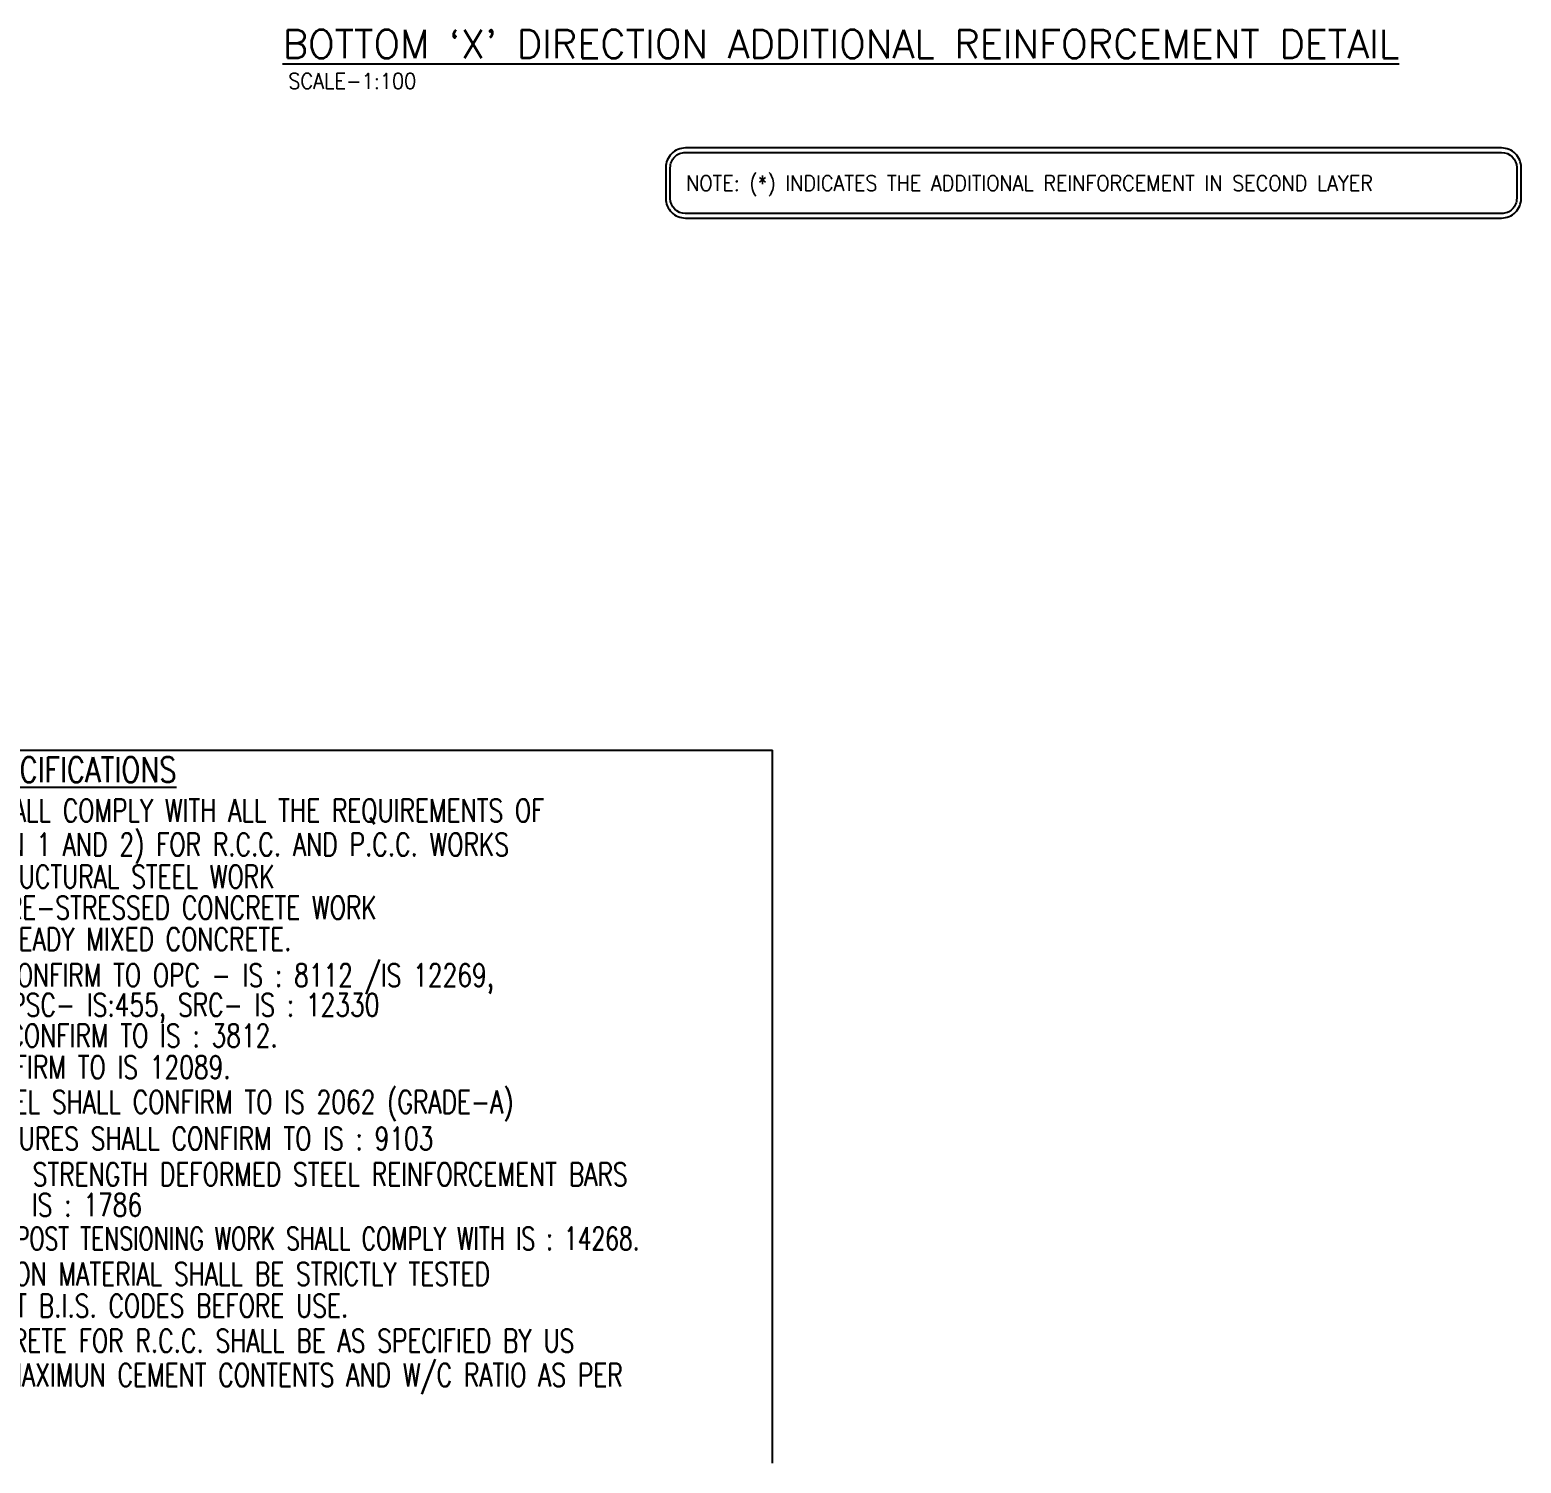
# Model space of a CAD drawing. Extents: x 493682 to 1244665, y -124941 to -2846.
# Drawn here: x 611813 to 635534, y -82122 to -59326 of the extents above; entities that cross this region are included whole.
import ezdxf

# ---------------------------------------------------------------- set-up
doc = ezdxf.new("R2010")
doc.units = 0
doc.header["$MEASUREMENT"] = 0
for name, color, linetype in [('04 NORMAL TEXT', 2, 'Continuous'), ('32 FRAME', 6, 'Continuous'), ('sheet', 1, 'Continuous')]:
    doc.layers.add(name, color=color, linetype=linetype)
doc.styles.add('ROMANS', font='simplex.shx')

# ---------------------------------------------------------------- blocks, each defined once
blk = doc.blocks.new('A$C53E097422', base_point=(1066.54, 795.59))
at = {"layer": '32 FRAME', "color": 3, "style": 'ROMANS', "width": 0.8}
blk.add_text('%%uTECHNICAL SPECIFICATIONS', height=2.75, dxfattribs=at).set_placement((1070.6, 869.4, 0.5))
at = {"layer": '32 FRAME', "color": 4, "style": 'ROMANS'}
for s, width, p in [('1. CONTRACTOR SHALL COMPLY WITH ALL THE REQUIREMENTS OF ', 0.75, (1068.07, 865.06, 0.5)), ('  IS : 456 (SECTION 1 AND 2) FOR R.C.C. AND P.C.C. WORKS ', 0.75, (1068.07, 861.35, 0.5)), ('  IS : 800 FOR STRUCTURAL STEEL WORK', 0.75, (1068.07, 857.84, 0.5)), ('  IS : 1343 FOR PRE-STRESSED CONCRETE WORK', 0.75, (1068.07, 854.44, 0.5)), ('  IS : 4926  FOR READY MIXED CONCRETE.', 0.75, (1068.07, 851, 0.5)), ('2. CEMENT SHALL CONFIRM TO OPC - IS : 8112 /IS 12269,', 0.75, (1067.71, 847.06, 0.5)), ('PPC- IS:1489, PSC- IS:455, SRC- IS : 12330', 0.75, (1072.22, 843.82, 0.5)), (' 3. FLY-ASH SHALL CONFIRM TO IS : 3812.', 0.75, (1065.76, 840.46, 0.5)), (' 4. GGBS SHALL CONFIRM TO IS 12089.', 0.75, (1065.6, 837.01, 0.5)), ('5. STRUCTURAL STEEL SHALL CONFIRM TO IS 2062 (GRADE-A)', 0.75, (1067.6, 833.21, 0.5)), ('6. CHEMICAL ADMIXTURES SHALL CONFIRM TO IS : 9103', 0.75, (1067.51, 829.21, 0.5)), ('7. Y INDICATES HIGH STRENGTH DEFORMED STEEL REINFORCEMENT BARS', 0.75, (1067.52, 825.3, 0.5)), ('CONFORMING TO IS : 1786 ', 0.75, (1072.8, 821.96, 0.5)), ('8. HT STRANDS FOR POST TENSIONING WORK SHALL COMPLY WITH IS : 14268.', 0.7, (1067.92, 818.28, 0.5)), ('9. THE CONSTRUCTION MATERIAL SHALL BE STRICTLY TESTED', 0.75, (1067.92, 814.41, 0.5)), (' AS PER RELEVANT B.I.S. CODES BEFORE USE.', 0.75, (1070.18, 810.94, 0.5)), ('10. GRADE OF CONCRETE FOR R.C.C. SHALL BE AS SPECIFIED BY US ', 0.75, (1066.36, 807.11, 0.5)), ('WITH MINIMUM/MAXIMUN CEMENT CONTENTS AND W/C RATIO AS PER   ', 0.75, (1072.29, 803.37, 0.5)), ('  IS 456 : 2000.', 0.75, (1069.28, 799.78, 0.5))]:
    blk.add_text(s, height=2.5, dxfattribs=dict(at, width=width)).set_placement(p)

msp = doc.modelspace()

# ---------------------------------------------------------------- linework, layer by layer
at = {"layer": '32 FRAME', "color": 5}
msp.add_lwpolyline([(635222.3, -62319, 0.4142136), (635533.6, -62007.6), (635533.6, -61516.3, 0.4142136), (635222.6, -61205.3), (622240, -61205.3, 0.4142136), (621929, -61516.3), (621929, -62008, 0.4142136), (622240, -62319), (635222.3, -62319)], format="xyb", dxfattribs=at)
at = {"layer": '32 FRAME', "color": 8}
msp.add_lwpolyline([(635462.8, -61516.6), (635462.8, -62007.1, -0.4142136), (635221.8, -62248.1), (622240.3, -62248.1), (622240.3, -62248.1, -0.4142091), (621999.8, -62007.6), (621999.8, -61516.6, -0.4142203), (622240.3, -61276.1), (635222.3, -61276.1, -0.4142113), (635462.8, -61516.6)], format="xyb", dxfattribs=at)
at = {"layer": 'sheet'}
for p in [(591752.1, -70781.1), (623626.5, -82122.1)]:
    msp.add_line(p, (623626.5, -70781.1), dxfattribs=at)

# ---------------------------------------------------------------- block references
at = {"layer": 'sheet', "xscale": 145.53, "yscale": 145.53, "zscale": 145.53}
msp.add_blockref('A$C53E097422', (607765.1, -82033.8), dxfattribs=at)

# ---------------------------------------------------------------- texts
at = {"color": 6, "style": 'ROMANS'}
msp.add_text("%%UBOTTOM `X' DIRECTION ADDITIONAL REINFORCEMENT DETAIL", height=450, dxfattribs=at).set_placement((615832.5, -59776, -34128665297.6))
at = {"layer": '04 NORMAL TEXT', "color": 4, "style": 'ROMANS', "width": 0.9}
msp.add_text('SCALE-1:100', height=250, dxfattribs=at).set_placement((615925.1, -60265.5, -34128665297.6))
at = {"layer": '32 FRAME', "color": 3, "lineweight": 30, "style": 'ROMANS', "width": 0.9}
msp.add_text('NOTE: (*) INDICATES THE ADDITIONAL REINFORCEMENT IN SECOND LAYER', height=247.971, dxfattribs=at).set_placement((622253, -61888.8))

doc.saveas('drawing.dxf')
